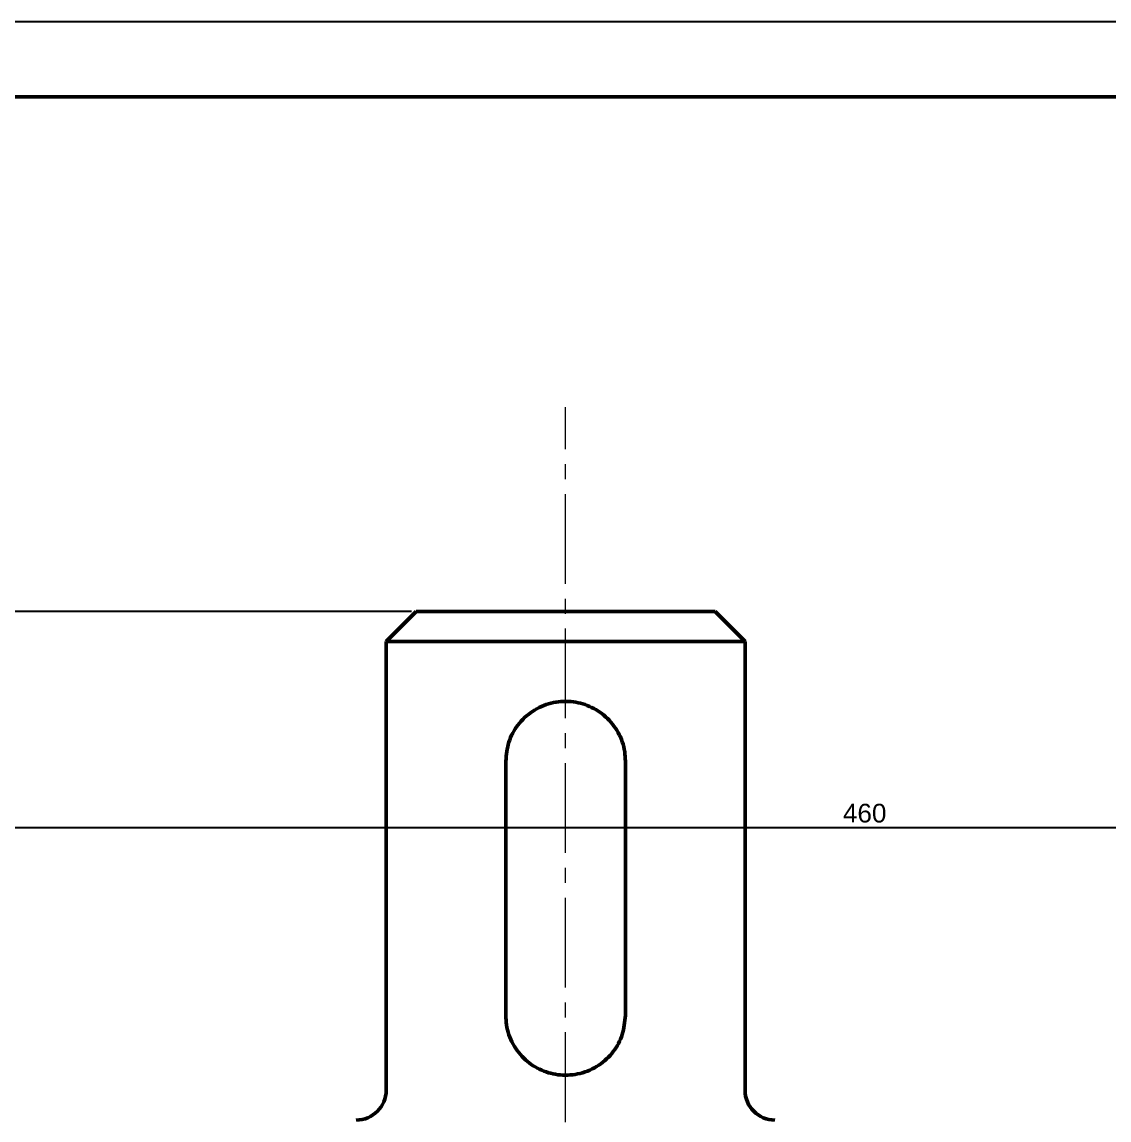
# Model space of a CAD drawing. Header units: millimetres. Extents: x 12238 to 13079, y -872 to -278.
# Drawn here: x 12456.7 to 12602.1, y -424.9 to -278 of the extents above; entities that cross this region are included whole.
import ezdxf
from ezdxf import colors
from ezdxf.entities.mleader import LeaderData, LeaderLine
from ezdxf.math import Vec2, Vec3

# ---------------------------------------------------------------- set-up
doc = ezdxf.new("R2010")
doc.units = ezdxf.units.MM
doc.linetypes.add('点画线', pattern=[18, 12, -2, 2, -2])
for name, color, linetype, lineweight in [('中心线层', 1, '点画线', 18), ('图层1', 7, 'Continuous', 50), ('尺寸标注0.5', 255, 'Continuous', 25), ('粗实线', 7, 'Continuous', 50)]:
    doc.layers.add(name, color=color, linetype=linetype, lineweight=lineweight)
doc.styles.get("Standard").update_dxf_attribs({"font": 'arial.ttf'})
doc.dimstyles.new('ISO-25', dxfattribs={"dimtxt": 2.5, "dimasz": 2.5, "dimexe": 1.25, "dimexo": 0.625, "dimtad": 1, "dimtxsty": 'Standard', "dimcen": 2.5, "dimadec": 0, "dimazin": 0, "dimtfac": 1, "dimtmove": 0, "dimatfit": 3, "dimfxl": 1, "dimarcsym": 0})

# ---------------------------------------------------------------- blocks, each defined once
blk = doc.blocks.new('*D14')
at = {"layer": 'Defpoints', "color": 0, "transparency": 16777216}
for p in [(12509.38070022359, -356.9071800845473), (12308.95676872385, -782.9071800845478), (12657.38070022359, -782.9071800845477)]:
    blk.add_point(p, dxfattribs=at)
at = {"layer": '尺寸标注0.5', "color": 0, "lineweight": -2, "transparency": 16777216}
for p, q in [((12508.75570022359, -356.9071800845473), (12307.70676872385, -356.9071800845474)), ((12308.95676872385, -359.4071800845474), (12308.95676872385, -780.4071800845478)), ((12656.75570022359, -782.9071800845477), (12307.70676872385, -782.9071800845478))]:
    blk.add_line(p, q, dxfattribs=at)
at = {"layer": '尺寸标注0.5', "color": 0, "transparency": 16777216}
for points in [[(12308.54010205718, -359.4071800845474), (12309.37343539051, -359.4071800845474), (12308.95676872385, -356.9071800845474)], [(12308.54010205718, -780.4071800845478), (12309.37343539051, -780.4071800845478), (12308.95676872385, -782.9071800845478)]]:
    blk.add_solid(points, dxfattribs=at)
at = {"layer": '尺寸标注0.5', "color": 0, "transparency": 16777216, "insert": (12307.05533625454, -569.907180084551), "char_height": 2.5, "attachment_point": 5, "rotation": 90}
blk.add_mtext('426', dxfattribs=at)
blk = doc.blocks.new('*D15')
at = {"layer": 'Defpoints', "color": 0, "transparency": 16777216}
for p in [(12799.38070022358, -385.7762597797587), (12339.38070022358, -502.9071800845472), (12799.38070022358, -502.9071800845472)]:
    blk.add_point(p, dxfattribs=at)
at = {"layer": '尺寸标注0.5', "color": 0, "lineweight": -2, "transparency": 16777216}
for p, q in [((12339.38070022358, -502.2821800845472), (12339.38070022358, -384.5262597797587)), ((12799.38070022358, -502.2821800845472), (12799.38070022358, -384.5262597797587)), ((12341.88070022358, -385.7762597797587), (12796.88070022358, -385.7762597797587))]:
    blk.add_line(p, q, dxfattribs=at)
at = {"layer": '尺寸标注0.5', "color": 0, "transparency": 16777216}
for points in [[(12341.88070022358, -385.359593113092), (12341.88070022358, -386.1929264464254), (12339.38070022358, -385.7762597797587)], [(12796.88070022358, -385.359593113092), (12796.88070022358, -386.1929264464254), (12799.38070022358, -385.7762597797587)]]:
    blk.add_solid(points, dxfattribs=at)
at = {"layer": '尺寸标注0.5', "color": 0, "transparency": 16777216, "insert": (12569.38070022358, -383.8748273104545), "char_height": 2.5, "attachment_point": 5}
blk.add_mtext('460', dxfattribs=at)

msp = doc.modelspace()

# ---------------------------------------------------------------- linework, layer by layer
msp.add_lwpolyline([(12237.65035205736, -278.0289204847359), (12237.65035205736, -872.0289204847359), (13078.65035205736, -872.0289204847359), (13078.65035205736, -278.0289204847359)], close=True)
at = {"layer": '中心线层'}
msp.add_line((12529.38070022358, -713.175162797877), (12529.38070022358, -329.5379013668894), dxfattribs=at)
at = {"layer": '图层1'}
msp.add_line((12262.65035205736, -288.0289204847359), (13068.65035205736, -288.0289204847359), dxfattribs=at)
at = {"layer": '粗实线', "color": 7}
for p, q in [((12509.38070022358, -356.9071800845472), (12505.38070022358, -360.9071800845472)), ((12509.38070022358, -356.9071800845472), (12529.38070022358, -356.9071800845472)), ((12529.38070022358, -356.9071800845472), (12549.38070022358, -356.9071800845472)), ((12553.38070022358, -360.9071800845472), (12549.38070022358, -356.9071800845472)), ((12505.38070022358, -360.9071800845472), (12505.38070022358, -420.9071800845472)), ((12529.38070022358, -360.9071800845472), (12505.38070022358, -360.9071800845472)), ((12553.38070022358, -360.9071800845472), (12529.38070022358, -360.9071800845472)), ((12553.38070022358, -420.9071800845472), (12553.38070022358, -360.9071800845472)), ((12521.38070022358, -410.9071800845472), (12521.38070022358, -376.9071800845472)), ((12537.38070022358, -376.9071800845472), (12537.38070022358, -410.9071800845472))]:
    msp.add_line(p, q, dxfattribs=at)
for centre, start, end in [((12501.38070022358, -420.9071800845472), 270, 0), ((12557.38070022358, -420.9071800845472), 180, 270)]:
    msp.add_arc(centre, 4.000000000000114, start, end, dxfattribs=at)
for points, knots in [([(12521.38070022358, -376.9071800845472), (12521.46409074697, -376.0358828781641), (12521.6307558218, -374.2945001861685), (12522.92389712729, -371.9584528328505), (12524.86706009171, -370.1149746515118), (12527.37239083708, -369.0027208935289), (12530.07931442976, -368.7920582051152), (12532.64059388637, -369.450127338426), (12534.85733430742, -370.8774472650066), (12536.52520235551, -372.9867003379691), (12537.29611011872, -375.1447621000934), (12537.36044113908, -376.4850860945407), (12537.38070022358, -376.9071800845472)], [0, 0, 0, 0, 0.1032442352654531, 0.206344887855103, 0.3131200755758504, 0.4226250749730303, 0.5282890662806622, 0.6298404068523551, 0.7327675112494552, 0.8405393053033802, 0.949782738239003, 1, 1, 1, 1]), ([(12537.38070022358, -410.9071800845472), (12537.29730970019, -411.7784772909304), (12537.13064462536, -413.5198599829262), (12535.83750331987, -415.8559073362439), (12533.89434035545, -417.6993855175829), (12531.38900961008, -418.8116392755658), (12528.6820860174, -419.0223019639793), (12526.12080656079, -418.3642328306687), (12523.90406613974, -416.9369129040881), (12522.23619809165, -414.8276598311254), (12521.46529032844, -412.6695980690013), (12521.40095930808, -411.3292740745537), (12521.38070022358, -410.9071800845472)], [0, 0, 0, 0, 0.1032442352654538, 0.2063448878551031, 0.3131200755758539, 0.4226250749730323, 0.5282890662806645, 0.629840406852357, 0.7327675112494554, 0.8405393053033815, 0.9497827382390034, 1, 1, 1, 1])]:
    msp.add_open_spline(points, degree=3, knots=knots, dxfattribs=at)

# ---------------------------------------------------------------- dimensions: what is measured, and where the dimension line sits
at = {"layer": '尺寸标注0.5'}
dim = msp.add_linear_dim(base=(12308.95676872385, -782.9071800845478), p1=(12509.38070022358, -356.9071800845472), p2=(12657.38070022358, -782.9071800845472), angle=90, dimstyle='ISO-25', dxfattribs=at)
dim.commit()
dim.dimension.update_dxf_attribs({"geometry": '*D14', "text_midpoint": (12307.05533625454, -569.907180084551)})
dim = msp.add_linear_dim(base=(12799.38070022358, -385.7762597797587), p1=(12339.38070022358, -502.9071800845472), p2=(12799.38070022358, -502.9071800845472), dimstyle='ISO-25', dxfattribs=at)
dim.commit()
dim.dimension.update_dxf_attribs({"geometry": '*D15', "text_midpoint": (12569.38070022358, -383.8748273104545)})

# ---------------------------------------------------------------- leaders
ml = msp.add_multileader_mtext('Standard', dxfattribs=at)
ml.set_content('14', color=256)
ml.set_leader_properties()
ml.build(insert=Vec2(0, 0))
ctx = ml.context
ctx.base_point, ctx.plane_origin = Vec3(12854.09605358499, -365.5215766871197), Vec3(12585.54988923358, -460.2002120404854)
notes = []
notes.append((ctx, [(0, (1, 1, 0), (12846.09605358499, -365.5215766871197), (1, 0), 8, [(0, [(12585.54988923358, -460.2002120404854)], 0, [])])]))
ctx.mtext.insert, ctx.mtext.flow_direction = Vec3(12856.09605358499, -363.5215766871197), 5
for ctx, leaders in notes:
    for number, flags, end, landing, length, lines in leaders:
        leader = LeaderData()
        leader.index, (leader.has_last_leader_line, leader.has_dogleg_vector, leader.attachment_direction) = number, flags
        leader.last_leader_point, leader.dogleg_vector, leader.dogleg_length = Vec3(end), Vec3(landing), length
        for number, points, colour, breaks in lines:
            line = LeaderLine()
            line.index, line.vertices, line.color, line.breaks = number, Vec3.list(points), colors.encode_raw_color(colour), breaks
            leader.lines.append(line)
        ctx.leaders.append(leader)

doc.saveas('drawing.dxf')
